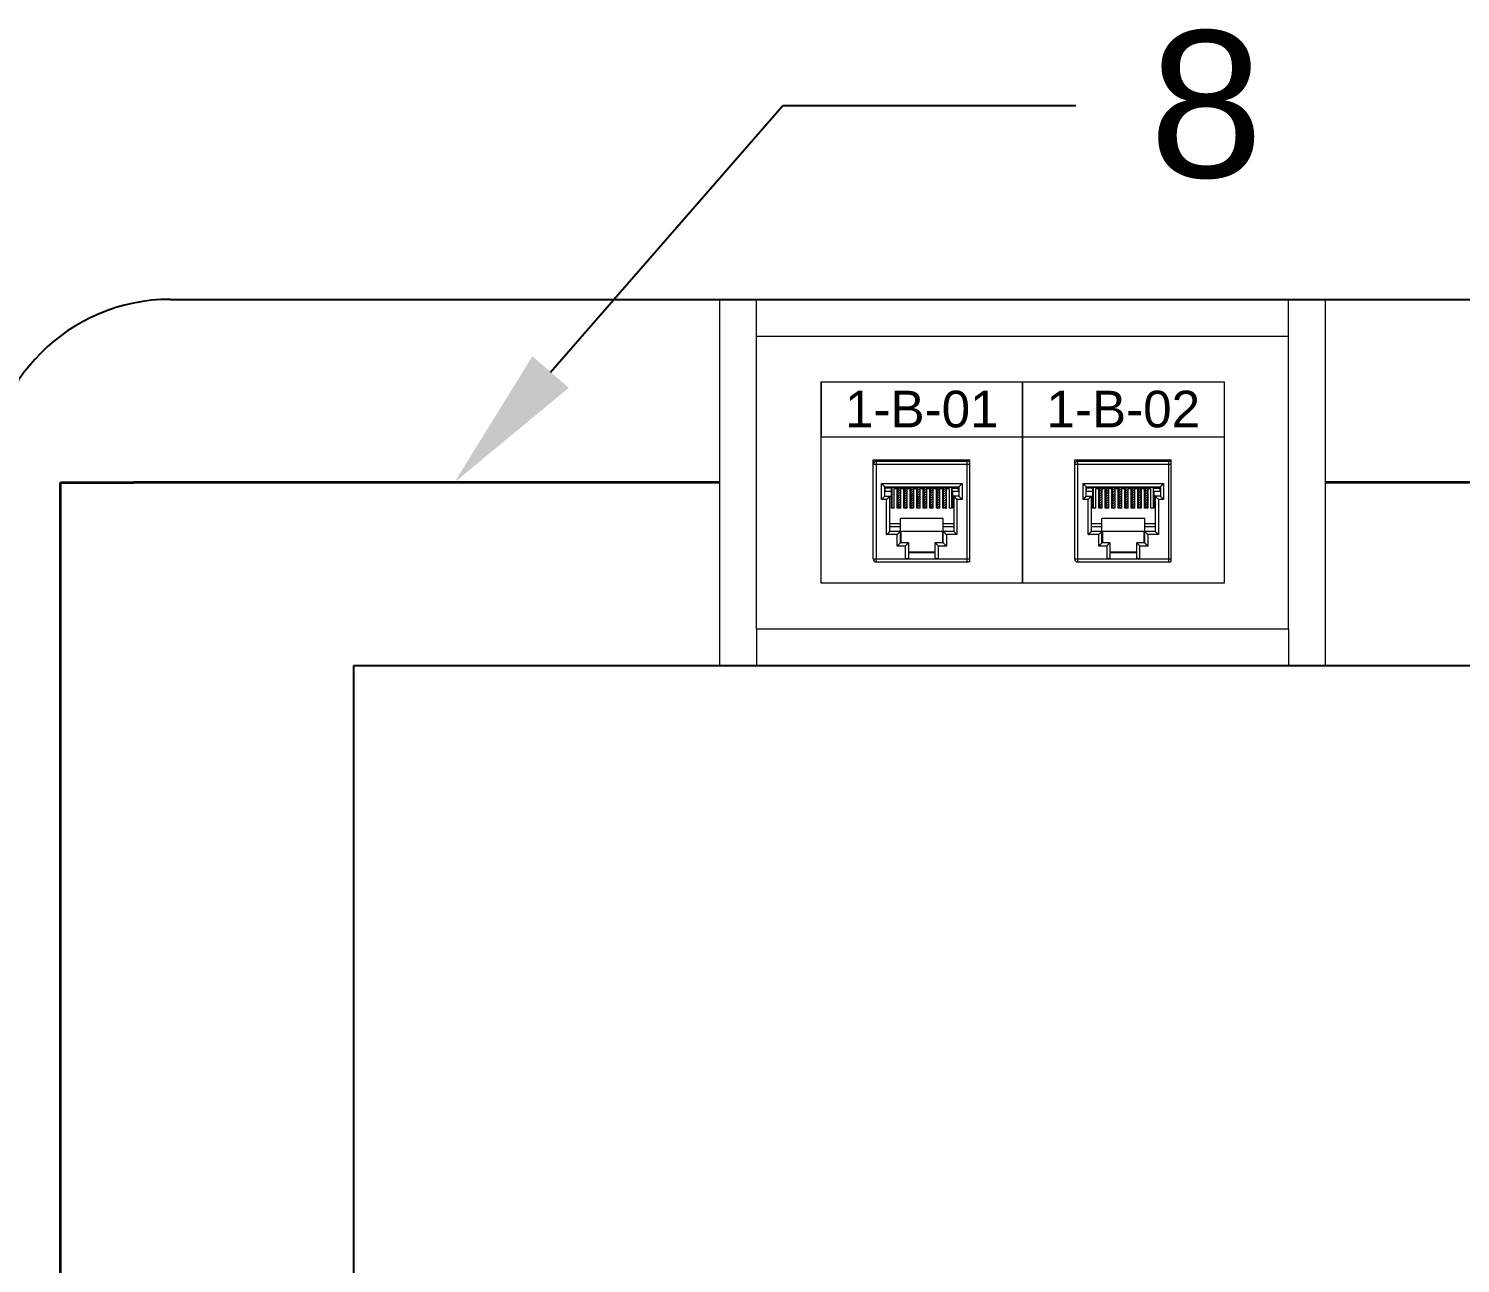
# Model space of a CAD drawing. Header units: millimetres. Extents: x 1256 to 2931, y 3298 to 3694.
# Drawn here: x 2193.24 to 2232.31, y 3513.93 to 3547.63 of the extents above; entities that cross this region are included whole.
import ezdxf
from ezdxf import colors
from ezdxf.entities.mleader import LeaderData, LeaderLine
from ezdxf.math import Vec2, Vec3

# ---------------------------------------------------------------- set-up
doc = ezdxf.new("R2010")
doc.units = ezdxf.units.MM
for name, color, linetype, lineweight in [('At. Client', 1, 'Continuous', 35), ('Canales', 250, 'Continuous', 25), ('Directrius', 1, 'Continuous', 35), ('Roseta', 250, 'Continuous', 5)]:
    doc.layers.add(name, color=color, linetype=linetype, lineweight=lineweight)
doc.styles.get("Standard").update_dxf_attribs({"font": 'Arial.ttf'})
pattern_1 = [(45, (2096.3118, 3420.090486), (-0.03132663, 0.03132663), [])]
pattern_2 = [(45, (2101.8118, 3420.090486), (-0.03132663, 0.03132663), [])]

msp = doc.modelspace()

# ---------------------------------------------------------------- hatches: boundary and pattern name
at = {"layer": 'Roseta'}
h = msp.add_hatch(dxfattribs=at)
h.set_pattern_fill('ANSI31', color=256, scale=0.013954, style=0)
h.set_pattern_definition(pattern_1)
h.paths.add_polyline_path([(2217.032, 3535.112), (2216.973, 3535.112), (2216.958, 3535.111), (2216.958, 3534.535), (2217.032, 3534.535)])
h = msp.add_hatch(dxfattribs=at)
h.set_pattern_fill('ANSI31', color=256, scale=0.013954, style=0)
h.set_pattern_definition(pattern_1)
h.paths.add_polyline_path([(2217.21, 3535.112), (2217.147, 3535.112), (2217.135, 3535.111), (2217.135, 3534.535), (2217.21, 3534.535)])
h.paths.add_polyline_path([(2217.386, 3535.112), (2217.311, 3535.112), (2217.311, 3534.535), (2217.386, 3534.535)])
h.paths.add_polyline_path([(2217.564, 3535.112), (2217.489, 3535.112), (2217.489, 3534.535), (2217.564, 3534.535)])
h.paths.add_polyline_path([(2217.741, 3535.112), (2217.666, 3535.112), (2217.666, 3534.535), (2217.741, 3534.535)])
h.paths.add_polyline_path([(2217.843, 3534.535), (2217.918, 3534.535), (2217.918, 3535.112), (2217.843, 3535.112)])
h.paths.add_polyline_path([(2218.022, 3534.535), (2218.096, 3534.535), (2218.096, 3535.112), (2218.022, 3535.112)])
h = msp.add_hatch(dxfattribs=at)
h.set_pattern_fill('ANSI31', color=256, scale=0.013954, style=0)
h.set_pattern_definition(pattern_1)
h.paths.add_polyline_path([(2218.202, 3534.535), (2218.277, 3534.535), (2218.277, 3535.112), (2218.272, 3535.112), (2218.202, 3535.112)])
h = msp.add_hatch(dxfattribs=at)
h.set_pattern_fill('ANSI31', color=256, scale=0.013954, style=0)
h.set_pattern_definition(pattern_2)
h.paths.add_polyline_path([(2222.532, 3535.112), (2222.473, 3535.112), (2222.458, 3535.111), (2222.458, 3534.535), (2222.532, 3534.535)])
h = msp.add_hatch(dxfattribs=at)
h.set_pattern_fill('ANSI31', color=256, scale=0.013954, style=0)
h.set_pattern_definition(pattern_2)
h.paths.add_polyline_path([(2222.71, 3535.112), (2222.647, 3535.112), (2222.635, 3535.111), (2222.635, 3534.535), (2222.71, 3534.535)])
h.paths.add_polyline_path([(2222.886, 3535.112), (2222.811, 3535.112), (2222.811, 3534.535), (2222.886, 3534.535)])
h.paths.add_polyline_path([(2223.064, 3535.112), (2222.989, 3535.112), (2222.989, 3534.535), (2223.064, 3534.535)])
h.paths.add_polyline_path([(2223.241, 3535.112), (2223.166, 3535.112), (2223.166, 3534.535), (2223.241, 3534.535)])
h.paths.add_polyline_path([(2223.343, 3534.535), (2223.418, 3534.535), (2223.418, 3535.112), (2223.343, 3535.112)])
h.paths.add_polyline_path([(2223.522, 3534.535), (2223.596, 3534.535), (2223.596, 3535.112), (2223.522, 3535.112)])
h = msp.add_hatch(dxfattribs=at)
h.set_pattern_fill('ANSI31', color=256, scale=0.013954, style=0)
h.set_pattern_definition(pattern_2)
h.paths.add_polyline_path([(2223.702, 3534.535), (2223.777, 3534.535), (2223.777, 3535.112), (2223.772, 3535.112), (2223.702, 3535.112)])

# ---------------------------------------------------------------- linework, layer by layer
at = {"layer": 'At. Client'}
for p, q in [((2194.104, 3404.239), (2194.104, 3535.239)), ((2194.104, 3535.239), (2196.104, 3535.239)), ((2197.604, 3535.239), (2196.104, 3535.239)), ((2212.104, 3535.239), (2197.604, 3535.239)), ((2248.624, 3535.239), (2228.624, 3535.239))]:
    msp.add_line(p, q, dxfattribs=at)
at = {"layer": 'Canales'}
for p, q in [((2197.104, 3540.239), (2202.104, 3540.239)), ((2202.104, 3540.239), (2342.104, 3540.239)), ((2202.104, 3530.239), (2202.104, 3500.239)), ((2342.104, 3530.239), (2202.104, 3530.239)), ((2202.104, 3530.239), (2202.104, 3500.239))]:
    msp.add_line(p, q, dxfattribs=at)
msp.add_arc((2197.104, 3535.239), 5, 90, 180, dxfattribs=at)
at = {"layer": 'Roseta'}
for p, q in [((2212.104, 3540.239), (2228.624, 3540.239)), ((2212.104, 3530.239), (2212.104, 3540.239)), ((2213.104, 3531.239), (2213.104, 3540.239)), ((2227.624, 3531.239), (2227.624, 3540.239)), ((2228.624, 3540.239), (2228.624, 3530.239)), ((2213.104, 3539.239), (2227.624, 3539.239)), ((2214.864, 3537.989), (2220.364, 3537.989)), ((2214.864, 3532.489), (2214.864, 3537.989)), ((2214.864, 3537.989), (2214.864, 3536.489)), ((2220.364, 3537.989), (2220.364, 3532.489)), ((2220.364, 3537.989), (2225.864, 3537.989)), ((2220.364, 3532.489), (2220.364, 3537.989)), ((2220.364, 3532.489), (2220.364, 3537.989)), ((2225.864, 3537.989), (2225.864, 3532.489)), ((2214.864, 3536.489), (2225.864, 3536.489)), ((2216.289, 3535.859), (2218.923, 3535.859)), ((2221.789, 3535.859), (2224.423, 3535.859)), ((2218.853, 3533.068), (2216.376, 3533.068)), ((2224.353, 3533.068), (2221.876, 3533.068)), ((2220.364, 3532.489), (2214.864, 3532.489)), ((2225.864, 3532.489), (2220.364, 3532.489)), ((2227.624, 3531.239), (2213.104, 3531.239)), ((2213.104, 3531.239), (2213.104, 3530.239)), ((2227.624, 3531.239), (2227.624, 3530.239)), ((2228.624, 3530.239), (2212.104, 3530.239))]:
    msp.add_line(p, q, dxfattribs=at)
at = {"layer": 'Roseta', "linetype": 'Continuous'}
for p, q in [((2216.289, 3533.155), (2216.289, 3535.859)), ((2216.376, 3533.068), (2216.376, 3535.859)), ((2218.853, 3533.068), (2218.853, 3535.859)), ((2218.923, 3533.068), (2218.923, 3535.859)), ((2221.789, 3533.155), (2221.789, 3535.859)), ((2221.876, 3533.068), (2221.876, 3535.859)), ((2224.353, 3533.068), (2224.353, 3535.859)), ((2224.423, 3533.068), (2224.423, 3535.859)), ((2216.289, 3535.736), (2218.923, 3535.736)), ((2216.376, 3535.824), (2218.853, 3535.824)), ((2221.789, 3535.736), (2224.423, 3535.736)), ((2221.876, 3535.824), (2224.353, 3535.824)), ((2216.516, 3535.211), (2218.713, 3535.211)), ((2216.516, 3534.777), (2216.516, 3535.211)), ((2216.603, 3535.124), (2218.626, 3535.124)), ((2216.603, 3534.864), (2216.603, 3535.124)), ((2216.603, 3535.124), (2216.603, 3535.124)), ((2216.603, 3535.112), (2218.626, 3535.112)), ((2216.603, 3535.072), (2216.611, 3535.072)), ((2216.611, 3534.995), (2216.611, 3535.112)), ((2216.786, 3535.082), (2216.611, 3535.082)), ((2216.786, 3534.535), (2216.786, 3535.112)), ((2216.795, 3535.112), (2216.795, 3534.535)), ((2216.862, 3534.535), (2216.862, 3535.073)), ((2216.862, 3535.073), (2216.944, 3535.073)), ((2216.944, 3535.072), (2216.862, 3535.072)), ((2216.944, 3534.535), (2216.944, 3535.073)), ((2216.951, 3535.112), (2216.951, 3534.535)), ((2216.958, 3535.112), (2216.958, 3534.535)), ((2216.973, 3535.112), (2216.958, 3535.111)), ((2217.032, 3535.112), (2217.032, 3534.535)), ((2217.04, 3534.535), (2217.04, 3535.073)), ((2217.04, 3535.073), (2217.122, 3535.073)), ((2217.122, 3535.072), (2217.04, 3535.072)), ((2217.122, 3534.535), (2217.122, 3535.073)), ((2217.13, 3535.112), (2217.13, 3534.535)), ((2217.135, 3535.112), (2217.135, 3534.535)), ((2217.147, 3535.112), (2217.135, 3535.111)), ((2217.21, 3535.112), (2217.21, 3534.535)), ((2217.218, 3534.535), (2217.218, 3535.073)), ((2217.218, 3535.073), (2217.3, 3535.073)), ((2217.3, 3535.072), (2217.218, 3535.072)), ((2217.3, 3534.535), (2217.3, 3535.073)), ((2217.309, 3535.112), (2217.309, 3534.535)), ((2217.311, 3535.112), (2217.311, 3534.535)), ((2217.386, 3535.112), (2217.386, 3534.535)), ((2217.396, 3534.535), (2217.396, 3535.073)), ((2217.396, 3535.073), (2217.477, 3535.073)), ((2217.477, 3535.072), (2217.396, 3535.072)), ((2217.477, 3534.535), (2217.477, 3535.073)), ((2217.487, 3535.112), (2217.487, 3534.535)), ((2217.489, 3535.112), (2217.489, 3534.535)), ((2217.564, 3535.112), (2217.564, 3534.535)), ((2217.573, 3534.535), (2217.573, 3535.073)), ((2217.573, 3535.073), (2217.655, 3535.073)), ((2217.655, 3535.072), (2217.573, 3535.072)), ((2217.655, 3534.535), (2217.655, 3535.073)), ((2217.666, 3535.112), (2217.666, 3534.535)), ((2217.741, 3535.112), (2217.741, 3534.535)), ((2217.741, 3535.112), (2217.741, 3534.535)), ((2217.751, 3534.535), (2217.751, 3535.073)), ((2217.751, 3535.073), (2217.833, 3535.073)), ((2217.833, 3535.072), (2217.751, 3535.072)), ((2217.833, 3534.535), (2217.833, 3535.073)), ((2217.843, 3535.112), (2217.843, 3534.535)), ((2217.918, 3535.112), (2217.918, 3534.535)), ((2217.919, 3535.112), (2217.919, 3534.535)), ((2217.929, 3534.535), (2217.929, 3535.073)), ((2217.929, 3535.073), (2218.011, 3535.073)), ((2218.011, 3535.072), (2217.929, 3535.072)), ((2218.011, 3534.535), (2218.011, 3535.073)), ((2218.022, 3535.112), (2218.022, 3534.535)), ((2218.096, 3535.112), (2218.096, 3534.535)), ((2218.1, 3535.112), (2218.1, 3534.535)), ((2218.107, 3534.535), (2218.107, 3535.073)), ((2218.107, 3535.073), (2218.189, 3535.073)), ((2218.189, 3535.072), (2218.107, 3535.072)), ((2218.189, 3534.535), (2218.189, 3535.073)), ((2218.202, 3535.112), (2218.202, 3534.535)), ((2218.277, 3535.112), (2218.272, 3535.112)), ((2218.277, 3535.113), (2218.277, 3535.112)), ((2218.277, 3535.112), (2218.277, 3534.535)), ((2218.281, 3535.112), (2218.281, 3534.535)), ((2218.285, 3534.535), (2218.285, 3535.073)), ((2218.285, 3535.073), (2218.367, 3535.073)), ((2218.367, 3535.072), (2218.285, 3535.072)), ((2218.367, 3534.535), (2218.367, 3535.073)), ((2218.434, 3534.535), (2218.434, 3535.112)), ((2218.443, 3534.535), (2218.443, 3535.112)), ((2218.443, 3535.082), (2218.617, 3535.082)), ((2218.617, 3534.995), (2218.617, 3535.112)), ((2218.626, 3535.072), (2218.617, 3535.072)), ((2218.626, 3535.124), (2218.626, 3534.864)), ((2218.626, 3535.124), (2218.626, 3535.124)), ((2218.713, 3535.211), (2218.713, 3534.777)), ((2222.016, 3535.211), (2224.213, 3535.211)), ((2222.016, 3534.777), (2222.016, 3535.211)), ((2222.103, 3535.124), (2224.126, 3535.124)), ((2222.103, 3534.864), (2222.103, 3535.124)), ((2222.103, 3535.124), (2222.103, 3535.124)), ((2222.103, 3535.112), (2224.126, 3535.112)), ((2222.103, 3535.072), (2222.111, 3535.072)), ((2222.111, 3534.995), (2222.111, 3535.112)), ((2222.286, 3535.082), (2222.111, 3535.082)), ((2222.286, 3534.535), (2222.286, 3535.112)), ((2222.295, 3535.112), (2222.295, 3534.535)), ((2222.362, 3534.535), (2222.362, 3535.073)), ((2222.362, 3535.073), (2222.444, 3535.073)), ((2222.444, 3535.072), (2222.362, 3535.072)), ((2222.444, 3534.535), (2222.444, 3535.073)), ((2222.451, 3535.112), (2222.451, 3534.535)), ((2222.458, 3535.112), (2222.458, 3534.535)), ((2222.473, 3535.112), (2222.458, 3535.111)), ((2222.532, 3535.112), (2222.532, 3534.535)), ((2222.54, 3534.535), (2222.54, 3535.073)), ((2222.54, 3535.073), (2222.622, 3535.073)), ((2222.622, 3535.072), (2222.54, 3535.072)), ((2222.622, 3534.535), (2222.622, 3535.073)), ((2222.63, 3535.112), (2222.63, 3534.535)), ((2222.635, 3535.112), (2222.635, 3534.535)), ((2222.647, 3535.112), (2222.635, 3535.111)), ((2222.71, 3535.112), (2222.71, 3534.535)), ((2222.718, 3534.535), (2222.718, 3535.073)), ((2222.718, 3535.073), (2222.8, 3535.073)), ((2222.8, 3535.072), (2222.718, 3535.072)), ((2222.8, 3534.535), (2222.8, 3535.073)), ((2222.809, 3535.112), (2222.809, 3534.535)), ((2222.811, 3535.112), (2222.811, 3534.535)), ((2222.886, 3535.112), (2222.886, 3534.535)), ((2222.896, 3534.535), (2222.896, 3535.073)), ((2222.896, 3535.073), (2222.977, 3535.073)), ((2222.977, 3535.072), (2222.896, 3535.072)), ((2222.977, 3534.535), (2222.977, 3535.073)), ((2222.987, 3535.112), (2222.987, 3534.535)), ((2222.989, 3535.112), (2222.989, 3534.535)), ((2223.064, 3535.112), (2223.064, 3534.535)), ((2223.073, 3534.535), (2223.073, 3535.073)), ((2223.073, 3535.073), (2223.155, 3535.073)), ((2223.155, 3535.072), (2223.073, 3535.072)), ((2223.155, 3534.535), (2223.155, 3535.073)), ((2223.166, 3535.112), (2223.166, 3534.535)), ((2223.241, 3535.112), (2223.241, 3534.535)), ((2223.241, 3535.112), (2223.241, 3534.535)), ((2223.251, 3534.535), (2223.251, 3535.073)), ((2223.251, 3535.073), (2223.333, 3535.073)), ((2223.333, 3535.072), (2223.251, 3535.072)), ((2223.333, 3534.535), (2223.333, 3535.073)), ((2223.343, 3535.112), (2223.343, 3534.535)), ((2223.418, 3535.112), (2223.418, 3534.535)), ((2223.419, 3535.112), (2223.419, 3534.535)), ((2223.429, 3534.535), (2223.429, 3535.073)), ((2223.429, 3535.073), (2223.511, 3535.073)), ((2223.511, 3535.072), (2223.429, 3535.072)), ((2223.511, 3534.535), (2223.511, 3535.073)), ((2223.522, 3535.112), (2223.522, 3534.535)), ((2223.596, 3535.112), (2223.596, 3534.535)), ((2223.6, 3535.112), (2223.6, 3534.535)), ((2223.607, 3534.535), (2223.607, 3535.073)), ((2223.607, 3535.073), (2223.689, 3535.073)), ((2223.689, 3535.072), (2223.607, 3535.072)), ((2223.689, 3534.535), (2223.689, 3535.073)), ((2223.702, 3535.112), (2223.702, 3534.535)), ((2223.777, 3535.112), (2223.772, 3535.112)), ((2223.777, 3535.113), (2223.777, 3535.112)), ((2223.777, 3535.112), (2223.777, 3534.535)), ((2223.781, 3535.112), (2223.781, 3534.535)), ((2223.785, 3534.535), (2223.785, 3535.073)), ((2223.785, 3535.073), (2223.867, 3535.073)), ((2223.867, 3535.072), (2223.785, 3535.072)), ((2223.867, 3534.535), (2223.867, 3535.073)), ((2223.934, 3534.535), (2223.934, 3535.112)), ((2223.943, 3534.535), (2223.943, 3535.112)), ((2223.943, 3535.082), (2224.117, 3535.082)), ((2224.117, 3534.995), (2224.117, 3535.112)), ((2224.126, 3535.072), (2224.117, 3535.072)), ((2224.126, 3535.124), (2224.126, 3534.864)), ((2224.126, 3535.124), (2224.126, 3535.124)), ((2224.213, 3535.211), (2224.213, 3534.777)), ((2216.655, 3534.777), (2216.516, 3534.777)), ((2216.603, 3534.864), (2216.777, 3534.864)), ((2216.786, 3534.995), (2216.611, 3534.995)), ((2216.655, 3533.818), (2216.655, 3534.777)), ((2216.742, 3533.905), (2216.742, 3534.864)), ((2216.777, 3534.995), (2216.777, 3534.535)), ((2218.617, 3534.995), (2218.443, 3534.995)), ((2218.452, 3534.995), (2218.452, 3534.535)), ((2218.626, 3534.864), (2218.452, 3534.864)), ((2218.486, 3534.864), (2218.486, 3533.905)), ((2218.713, 3534.777), (2218.574, 3534.777)), ((2218.574, 3534.777), (2218.574, 3533.818)), ((2222.155, 3534.777), (2222.016, 3534.777)), ((2222.103, 3534.864), (2222.277, 3534.864)), ((2222.286, 3534.995), (2222.111, 3534.995)), ((2222.155, 3533.818), (2222.155, 3534.777)), ((2222.242, 3533.905), (2222.242, 3534.864)), ((2222.277, 3534.995), (2222.277, 3534.535)), ((2224.117, 3534.995), (2223.943, 3534.995)), ((2223.952, 3534.995), (2223.952, 3534.535)), ((2224.126, 3534.864), (2223.952, 3534.864)), ((2223.986, 3534.864), (2223.986, 3533.905)), ((2224.213, 3534.777), (2224.074, 3534.777)), ((2224.074, 3534.777), (2224.074, 3533.818)), ((2216.862, 3534.535), (2216.777, 3534.535)), ((2217.04, 3534.535), (2216.944, 3534.535)), ((2217.218, 3534.535), (2217.122, 3534.535)), ((2217.396, 3534.535), (2217.3, 3534.535)), ((2217.573, 3534.535), (2217.477, 3534.535)), ((2217.751, 3534.535), (2217.655, 3534.535)), ((2217.929, 3534.535), (2217.833, 3534.535)), ((2218.107, 3534.535), (2218.011, 3534.535)), ((2218.285, 3534.535), (2218.189, 3534.535)), ((2218.452, 3534.535), (2218.367, 3534.535)), ((2222.362, 3534.535), (2222.277, 3534.535)), ((2222.54, 3534.535), (2222.444, 3534.535)), ((2222.718, 3534.535), (2222.622, 3534.535)), ((2222.896, 3534.535), (2222.8, 3534.535)), ((2223.073, 3534.535), (2222.977, 3534.535)), ((2223.251, 3534.535), (2223.155, 3534.535)), ((2223.429, 3534.535), (2223.333, 3534.535)), ((2223.607, 3534.535), (2223.511, 3534.535)), ((2223.785, 3534.535), (2223.689, 3534.535)), ((2223.952, 3534.535), (2223.867, 3534.535)), ((2217.03, 3534.114), (2216.742, 3534.114)), ((2217.03, 3534.027), (2216.742, 3534.027)), ((2218.486, 3533.905), (2216.742, 3533.905)), ((2217.03, 3533.591), (2217.03, 3534.254)), ((2218.199, 3534.254), (2217.03, 3534.254)), ((2217.034, 3533.905), (2217.034, 3533.591)), ((2217.042, 3533.905), (2217.042, 3533.591)), ((2218.187, 3533.591), (2218.187, 3533.905)), ((2218.195, 3533.591), (2218.195, 3533.905)), ((2218.199, 3533.591), (2218.199, 3534.254)), ((2218.486, 3534.114), (2218.199, 3534.114)), ((2218.486, 3534.027), (2218.199, 3534.027)), ((2222.53, 3534.114), (2222.242, 3534.114)), ((2222.53, 3534.027), (2222.242, 3534.027)), ((2223.986, 3533.905), (2222.242, 3533.905)), ((2222.53, 3533.591), (2222.53, 3534.254)), ((2223.699, 3534.254), (2222.53, 3534.254)), ((2222.534, 3533.905), (2222.534, 3533.591)), ((2222.542, 3533.905), (2222.542, 3533.591)), ((2223.687, 3533.591), (2223.687, 3533.905)), ((2223.695, 3533.591), (2223.695, 3533.905)), ((2223.699, 3533.591), (2223.699, 3534.254)), ((2223.986, 3534.114), (2223.699, 3534.114)), ((2223.986, 3534.027), (2223.699, 3534.027)), ((2216.943, 3533.818), (2216.655, 3533.818)), ((2216.943, 3533.504), (2216.943, 3533.818)), ((2217.161, 3533.504), (2216.943, 3533.504)), ((2217.248, 3533.591), (2217.03, 3533.591)), ((2217.161, 3533.504), (2217.161, 3533.155)), ((2217.248, 3533.591), (2217.248, 3533.181)), ((2217.981, 3533.181), (2217.981, 3533.591)), ((2218.199, 3533.591), (2217.981, 3533.591)), ((2218.068, 3533.155), (2218.068, 3533.504)), ((2218.286, 3533.504), (2218.068, 3533.504)), ((2218.286, 3533.818), (2218.286, 3533.504)), ((2218.574, 3533.818), (2218.286, 3533.818)), ((2222.443, 3533.818), (2222.155, 3533.818)), ((2222.443, 3533.504), (2222.443, 3533.818)), ((2222.661, 3533.504), (2222.443, 3533.504)), ((2222.748, 3533.591), (2222.53, 3533.591)), ((2222.661, 3533.504), (2222.661, 3533.155)), ((2222.748, 3533.591), (2222.748, 3533.181)), ((2223.481, 3533.181), (2223.481, 3533.591)), ((2223.699, 3533.591), (2223.481, 3533.591)), ((2223.568, 3533.155), (2223.568, 3533.504)), ((2223.786, 3533.504), (2223.568, 3533.504)), ((2223.786, 3533.818), (2223.786, 3533.504)), ((2224.074, 3533.818), (2223.786, 3533.818)), ((2216.289, 3533.155), (2218.923, 3533.155)), ((2217.248, 3533.347), (2217.981, 3533.347)), ((2217.248, 3533.338), (2217.981, 3533.338)), ((2217.248, 3533.329), (2217.981, 3533.329)), ((2221.789, 3533.155), (2224.423, 3533.155)), ((2222.748, 3533.347), (2223.481, 3533.347)), ((2222.748, 3533.338), (2223.481, 3533.338)), ((2222.748, 3533.329), (2223.481, 3533.329))]:
    msp.add_line(p, q, dxfattribs=at)
for centre, start, end in [((2216.376, 3535.736), 90, 180), ((2218.853, 3535.736), 36.2342, 90), ((2221.876, 3535.736), 90, 180), ((2224.353, 3535.736), 36.2342, 90), ((2216.376, 3533.155), 180, 270), ((2221.876, 3533.155), 180, 270), ((2218.853, 3533.155), 270, 323.2664), ((2224.353, 3533.155), 270, 323.2664)]:
    msp.add_arc(centre, 0.0872, start, end, dxfattribs=at)
for points, start_tangent, end_tangent in [([(2216.603, 3535.124), (2216.6, 3535.127), (2216.592, 3535.134), (2216.582, 3535.144), (2216.571, 3535.156), (2216.558, 3535.169), (2216.544, 3535.183), (2216.53, 3535.197), (2216.516, 3535.211)], (-0.707107, 0.707107), (-0.707107, 0.707107)), ([(2218.626, 3535.124), (2218.629, 3535.127), (2218.636, 3535.134), (2218.646, 3535.144), (2218.658, 3535.156), (2218.671, 3535.169), (2218.685, 3535.183), (2218.699, 3535.197), (2218.713, 3535.211)], (0.707107, 0.707107), (0.707107, 0.707107)), ([(2222.103, 3535.124), (2222.1, 3535.127), (2222.092, 3535.134), (2222.082, 3535.144), (2222.071, 3535.156), (2222.058, 3535.169), (2222.044, 3535.183), (2222.03, 3535.197), (2222.016, 3535.211)], (-0.707107, 0.707107), (-0.707107, 0.707107)), ([(2224.126, 3535.124), (2224.129, 3535.127), (2224.136, 3535.134), (2224.146, 3535.144), (2224.158, 3535.156), (2224.171, 3535.169), (2224.185, 3535.183), (2224.199, 3535.197), (2224.213, 3535.211)], (0.707107, 0.707107), (0.707107, 0.707107)), ([(2216.516, 3534.777), (2216.53, 3534.791), (2216.544, 3534.806), (2216.558, 3534.82), (2216.571, 3534.833), (2216.583, 3534.845), (2216.593, 3534.855), (2216.6, 3534.862), (2216.603, 3534.864)], (0.707107, 0.707107), (0.707107, 0.707107)), ([(2216.655, 3534.777), (2216.669, 3534.791), (2216.684, 3534.806), (2216.698, 3534.82), (2216.711, 3534.833), (2216.723, 3534.845), (2216.733, 3534.855), (2216.74, 3534.862), (2216.742, 3534.864)], (0.707107, 0.707107), (0.707107, 0.707107)), ([(2218.574, 3534.777), (2218.56, 3534.791), (2218.545, 3534.806), (2218.531, 3534.82), (2218.518, 3534.833), (2218.506, 3534.845), (2218.496, 3534.855), (2218.489, 3534.862), (2218.486, 3534.864)], (-0.707107, 0.707107), (-0.707107, 0.707107)), ([(2218.713, 3534.777), (2218.699, 3534.791), (2218.685, 3534.806), (2218.671, 3534.82), (2218.657, 3534.833), (2218.646, 3534.845), (2218.636, 3534.855), (2218.629, 3534.862), (2218.626, 3534.864)], (-0.707107, 0.707107), (-0.707107, 0.707107)), ([(2222.016, 3534.777), (2222.03, 3534.791), (2222.044, 3534.806), (2222.058, 3534.82), (2222.071, 3534.833), (2222.083, 3534.845), (2222.093, 3534.855), (2222.1, 3534.862), (2222.103, 3534.864)], (0.707107, 0.707107), (0.707107, 0.707107)), ([(2222.155, 3534.777), (2222.169, 3534.791), (2222.184, 3534.806), (2222.198, 3534.82), (2222.211, 3534.833), (2222.223, 3534.845), (2222.233, 3534.855), (2222.24, 3534.862), (2222.242, 3534.864)], (0.707107, 0.707107), (0.707107, 0.707107)), ([(2224.074, 3534.777), (2224.06, 3534.791), (2224.045, 3534.806), (2224.031, 3534.82), (2224.018, 3534.833), (2224.006, 3534.845), (2223.996, 3534.855), (2223.989, 3534.862), (2223.986, 3534.864)], (-0.707107, 0.707107), (-0.707107, 0.707107)), ([(2224.213, 3534.777), (2224.199, 3534.791), (2224.185, 3534.806), (2224.171, 3534.82), (2224.157, 3534.833), (2224.146, 3534.845), (2224.136, 3534.855), (2224.129, 3534.862), (2224.126, 3534.864)], (-0.707107, 0.707107), (-0.707107, 0.707107)), ([(2216.655, 3533.818), (2216.669, 3533.832), (2216.684, 3533.846), (2216.698, 3533.86), (2216.711, 3533.874), (2216.723, 3533.885), (2216.733, 3533.895), (2216.74, 3533.902), (2216.742, 3533.905)], (0.707107, 0.707107), (0.707107, 0.707107)), ([(2216.943, 3533.818), (2216.957, 3533.832), (2216.971, 3533.846), (2216.985, 3533.86), (2216.999, 3533.874), (2217.011, 3533.885), (2217.02, 3533.895), (2217.027, 3533.902), (2217.03, 3533.905)], (0.707107, 0.707107), (0.707107, 0.707107)), ([(2218.286, 3533.818), (2218.272, 3533.832), (2218.257, 3533.846), (2218.243, 3533.86), (2218.23, 3533.874), (2218.218, 3533.885), (2218.208, 3533.895), (2218.201, 3533.902), (2218.199, 3533.905)], (-0.707107, 0.707107), (-0.707107, 0.707107)), ([(2218.574, 3533.818), (2218.56, 3533.832), (2218.545, 3533.846), (2218.531, 3533.86), (2218.518, 3533.874), (2218.506, 3533.885), (2218.496, 3533.895), (2218.489, 3533.902), (2218.486, 3533.905)], (-0.707107, 0.707107), (-0.707107, 0.707107)), ([(2222.155, 3533.818), (2222.169, 3533.832), (2222.184, 3533.846), (2222.198, 3533.86), (2222.211, 3533.874), (2222.223, 3533.885), (2222.233, 3533.895), (2222.24, 3533.902), (2222.242, 3533.905)], (0.707107, 0.707107), (0.707107, 0.707107)), ([(2222.443, 3533.818), (2222.457, 3533.832), (2222.471, 3533.846), (2222.485, 3533.86), (2222.499, 3533.874), (2222.511, 3533.885), (2222.52, 3533.895), (2222.527, 3533.902), (2222.53, 3533.905)], (0.707107, 0.707107), (0.707107, 0.707107)), ([(2223.786, 3533.818), (2223.772, 3533.832), (2223.757, 3533.846), (2223.743, 3533.86), (2223.73, 3533.874), (2223.718, 3533.885), (2223.708, 3533.895), (2223.701, 3533.902), (2223.699, 3533.905)], (-0.707107, 0.707107), (-0.707107, 0.707107)), ([(2224.074, 3533.818), (2224.06, 3533.832), (2224.045, 3533.846), (2224.031, 3533.86), (2224.018, 3533.874), (2224.006, 3533.885), (2223.996, 3533.895), (2223.989, 3533.902), (2223.986, 3533.905)], (-0.707107, 0.707107), (-0.707107, 0.707107)), ([(2216.943, 3533.504), (2216.957, 3533.518), (2216.971, 3533.532), (2216.985, 3533.546), (2216.999, 3533.56), (2217.011, 3533.572), (2217.02, 3533.581), (2217.027, 3533.588), (2217.03, 3533.591)], (0.707107, 0.707107), (0.707107, 0.707107)), ([(2217.161, 3533.504), (2217.175, 3533.518), (2217.189, 3533.532), (2217.203, 3533.546), (2217.217, 3533.56), (2217.229, 3533.572), (2217.238, 3533.581), (2217.245, 3533.588), (2217.248, 3533.591)], (0.707107, 0.707107), (0.707107, 0.707107)), ([(2218.068, 3533.504), (2218.054, 3533.518), (2218.039, 3533.532), (2218.025, 3533.546), (2218.012, 3533.56), (2218, 3533.572), (2217.99, 3533.581), (2217.983, 3533.588), (2217.981, 3533.591)], (-0.707107, 0.707107), (-0.707107, 0.707107)), ([(2218.286, 3533.504), (2218.272, 3533.518), (2218.257, 3533.532), (2218.243, 3533.546), (2218.23, 3533.56), (2218.218, 3533.572), (2218.208, 3533.581), (2218.201, 3533.588), (2218.199, 3533.591)], (-0.707107, 0.707107), (-0.707107, 0.707107)), ([(2222.443, 3533.504), (2222.457, 3533.518), (2222.471, 3533.532), (2222.485, 3533.546), (2222.499, 3533.56), (2222.511, 3533.572), (2222.52, 3533.581), (2222.527, 3533.588), (2222.53, 3533.591)], (0.707107, 0.707107), (0.707107, 0.707107)), ([(2222.661, 3533.504), (2222.675, 3533.518), (2222.689, 3533.532), (2222.703, 3533.546), (2222.717, 3533.56), (2222.729, 3533.572), (2222.738, 3533.581), (2222.745, 3533.588), (2222.748, 3533.591)], (0.707107, 0.707107), (0.707107, 0.707107)), ([(2223.568, 3533.504), (2223.554, 3533.518), (2223.539, 3533.532), (2223.525, 3533.546), (2223.512, 3533.56), (2223.5, 3533.572), (2223.49, 3533.581), (2223.483, 3533.588), (2223.481, 3533.591)], (-0.707107, 0.707107), (-0.707107, 0.707107)), ([(2223.786, 3533.504), (2223.772, 3533.518), (2223.757, 3533.532), (2223.743, 3533.546), (2223.73, 3533.56), (2223.718, 3533.572), (2223.708, 3533.581), (2223.701, 3533.588), (2223.699, 3533.591)], (-0.707107, 0.707107), (-0.707107, 0.707107)), ([(2217.248, 3533.181), (2217.245, 3533.174), (2217.236, 3533.168), (2217.222, 3533.162), (2217.204, 3533.158), (2217.183, 3533.156), (2217.161, 3533.155)], (0, -1), (-1, 0)), ([(2218.068, 3533.155), (2218.046, 3533.156), (2218.025, 3533.158), (2218.007, 3533.162), (2217.993, 3533.168), (2217.984, 3533.174), (2217.981, 3533.181)], (-1, 0), (0, 1)), ([(2222.748, 3533.181), (2222.745, 3533.174), (2222.736, 3533.168), (2222.722, 3533.162), (2222.704, 3533.158), (2222.683, 3533.156), (2222.661, 3533.155)], (0, -1), (-1, 0)), ([(2223.568, 3533.155), (2223.546, 3533.156), (2223.525, 3533.158), (2223.507, 3533.162), (2223.493, 3533.168), (2223.484, 3533.174), (2223.481, 3533.181)], (-1, 0), (0, 1))]:
    msp.add_spline(points, degree=3, dxfattribs=dict(at, start_tangent=start_tangent, end_tangent=end_tangent))

# ---------------------------------------------------------------- texts
at = {"layer": 'Roseta', "char_height": 1, "attachment_point": 5}
for s, insert in [('1-B-01', (2217.614, 3537.238)), ('1-B-02', (2223.114, 3537.238))]:
    msp.add_mtext_dynamic_manual_height_columns(s, width=5.5, gutter_width=12.5, heights=[1.5], dxfattribs=dict(at, insert=insert))

# ---------------------------------------------------------------- leaders
at = {"layer": 'Directrius'}
ml = msp.add_multileader_mtext('Standard', dxfattribs=at)
ml.set_content('8', color=256)
ml.set_leader_properties()
ml.build(insert=Vec2(0, 0))
ctx = ml.context
ctx.base_point, ctx.plane_origin = Vec3(2221.823, 3545.535), Vec3(2204.854, 3535.239)
notes = []
notes.append((ctx, [(0, (1, 1, 0), (2213.823, 3545.535), (1, 0), 8, [(0, [(2204.854, 3535.239)], 0, [])])]))
ctx.mtext.insert, ctx.mtext.flow_direction = Vec3(2223.823, 3547.569), 5
for ctx, leaders in notes:
    for number, flags, end, landing, length, lines in leaders:
        leader = LeaderData()
        leader.index, (leader.has_last_leader_line, leader.has_dogleg_vector, leader.attachment_direction) = number, flags
        leader.last_leader_point, leader.dogleg_vector, leader.dogleg_length = Vec3(end), Vec3(landing), length
        for number, points, colour, breaks in lines:
            line = LeaderLine()
            line.index, line.vertices, line.color, line.breaks = number, Vec3.list(points), colors.encode_raw_color(colour), breaks
            leader.lines.append(line)
        ctx.leaders.append(leader)

doc.saveas('drawing.dxf')
